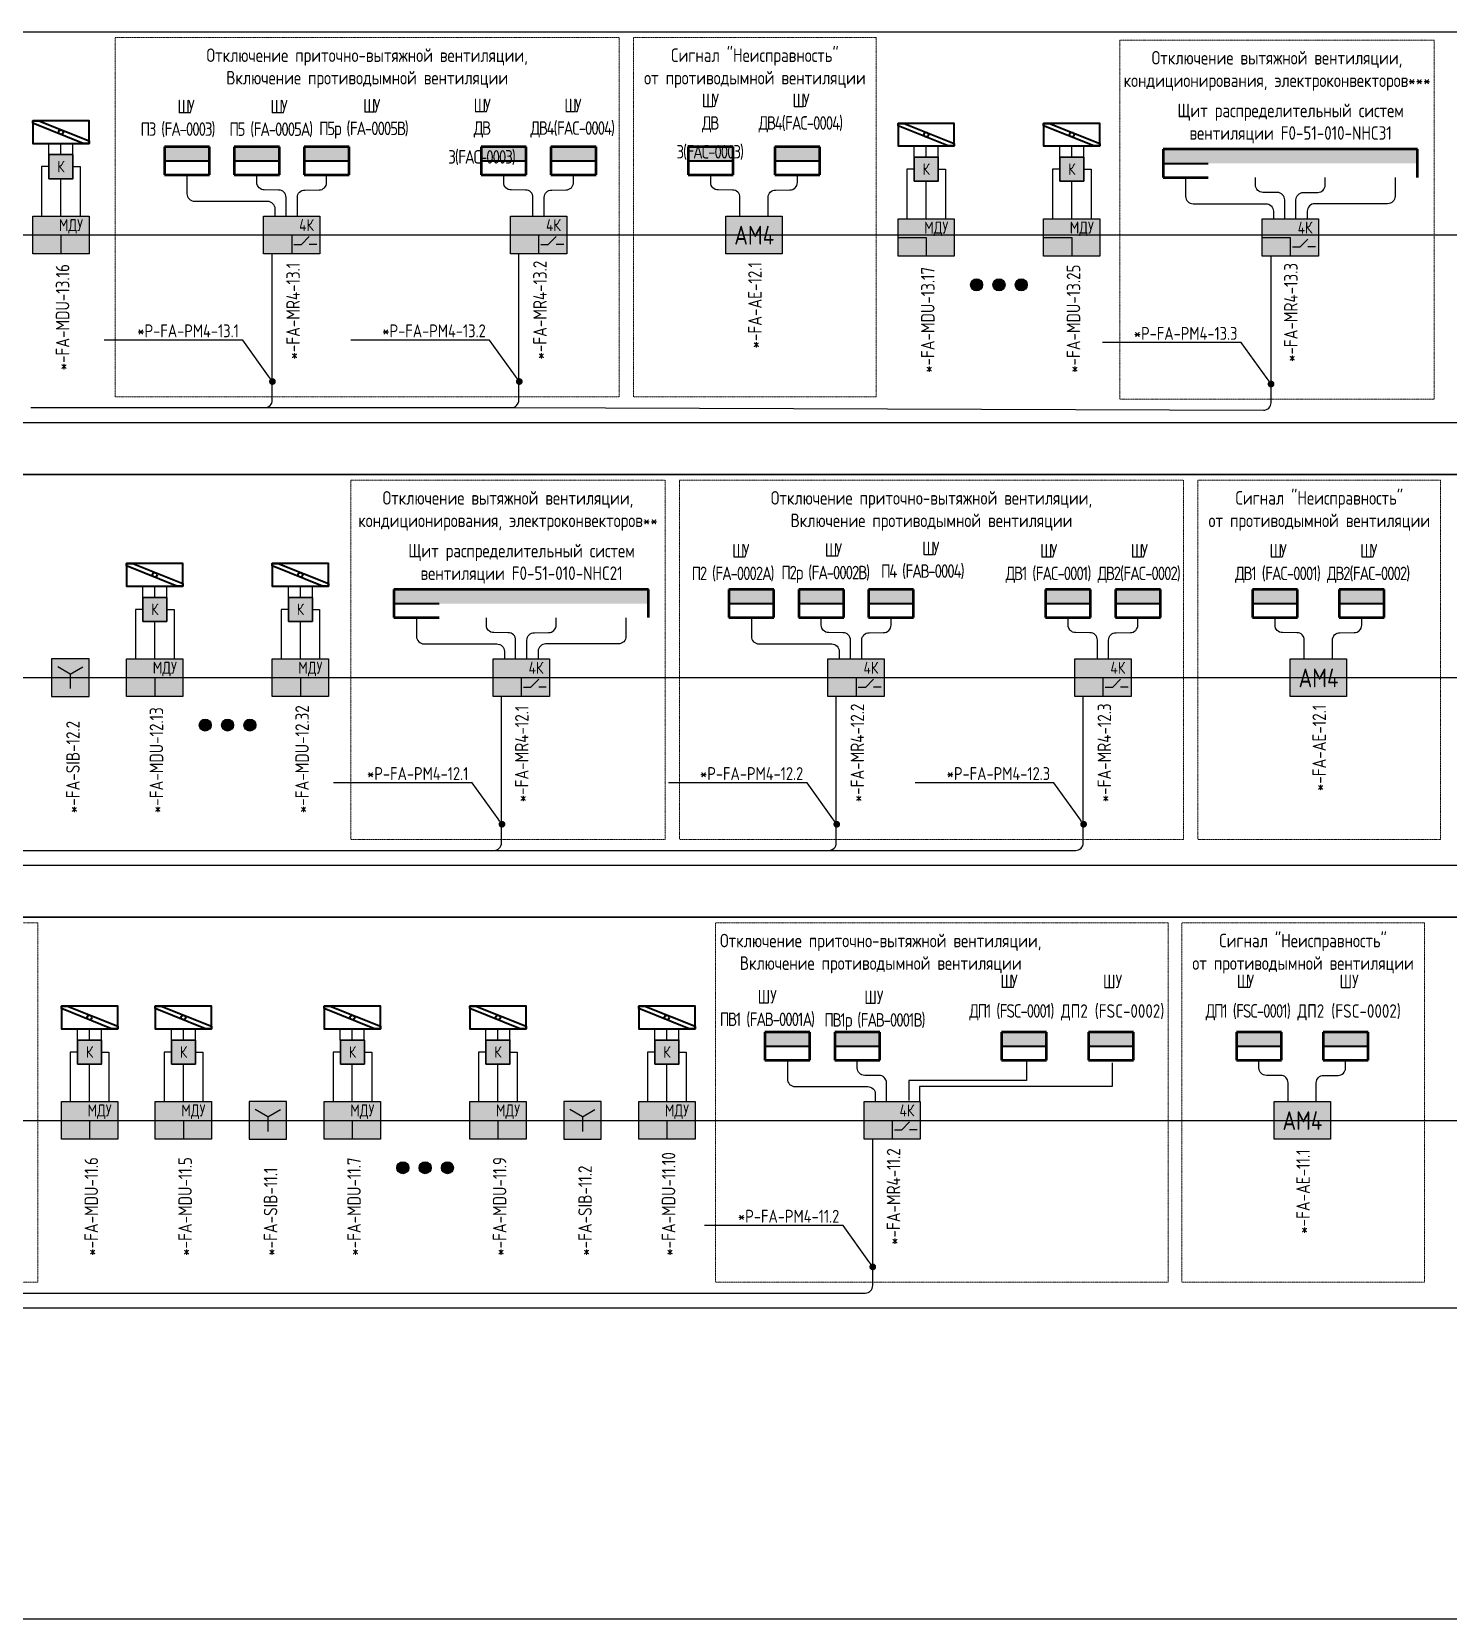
# Model space of a CAD drawing. Header units: millimetres. Extents: x 127230 to 906013, y -355313 to -209225.
# Drawn here: x 197093 to 215959, y -250620 to -229476 of the extents above; entities that cross this region are included whole.
import ezdxf
from ezdxf import colors
from ezdxf.entities.mleader import LeaderData, LeaderLine
from ezdxf.math import Vec2, Vec3

# ---------------------------------------------------------------- set-up
doc = ezdxf.new("R2010")
doc.units = ezdxf.units.MM
doc.linetypes.add('штриховая', pattern=[0.75, 0.5, -0.25])
for name, color, linetype in [('1. ОПС_оборудование', 5, 'Continuous'), ('1.1. SAI_оборудование_текст', 6, 'Continuous'), ('__Оборудование_АППЗ', 5, 'Continuous'), ('__Оборудование_АУПС', 5, 'Continuous'), ('__Оборудование_АУПТ', 5, 'Continuous')]:
    doc.layers.add(name, color=color, linetype=linetype)
for name, color, linetype, lineweight in [('GM_кабель_СПС', 6, 'Continuous', 25), ('GM_текст', 250, 'Continuous', 9), ('OVK_клапаны', 100, 'Continuous', 40), ('АО Извещатели ПС', 1, 'Continuous', 50), ('АО ПС', 1, 'Continuous', 50), ('СПДС_Размерная линия', 150, 'Continuous', 15)]:
    doc.layers.add(name, color=color, linetype=linetype, lineweight=lineweight)
doc.styles.add('GOST type A', font='gost_0.ttf', dxfattribs={"width": 1.001, "height": 2.5})
doc.styles.add('SAI', font='gost_0.ttf')
doc.styles.get("Standard").update_dxf_attribs({"font": 'gost_0.ttf'})
doc.styles.add('Гост L', font='gost_0.ttf')

# ---------------------------------------------------------------- blocks, each defined once
blk = doc.blocks.new('*U30')
at = {"true_color": 0xffffff}
h = blk.add_hatch(color=7, dxfattribs=at)
h.dxf.hatch_style = 1
h.paths.add_polyline_path([(15, 10), (15, 0), (0, 0), (0, 10)])
blk.add_hatch(color=256).paths.add_polyline_path([(0, 5), (0, 0), (7.5, 0), (7.5, 5)])
for points in [[(15, 10), (15, 0), (0, 0), (0, 10)], [(0, 5), (7.5, 5), (7.5, 0), (0, 0)]]:
    blk.add_lwpolyline(points, close=True)
at = {"insert": (6.96, 9.23), "char_height": 3.2, "attachment_point": 1}
blk.add_mtext_dynamic_manual_height_columns('МДУ', width=4.8659, gutter_width=20, heights=[0], dxfattribs=at)
at = {"layer": '1.1. SAI_оборудование_текст', "style": 'SAI', "flags": 8}
blk.add_attdef('NAME_ППКОП', (0, 11.57), '', height=4, dxfattribs=at)
blk = doc.blocks.new('*U29')
at = {"true_color": 0xffffff}
h = blk.add_hatch(color=7, dxfattribs=at)
h.dxf.hatch_style = 1
h.paths.add_polyline_path([(0, 0), (10, 0), (10, 10), (0, 10)])
at = {"ltscale": 0.0002}
blk.add_lwpolyline([(0, 0), (10, 0), (10, 10), (0, 10)], close=True, dxfattribs=at)
for points in [[(5, 5.93), (1.66, 7.86)], [(5, 5.93), (8.34, 7.86)], [(5, 5.93), (5, 2.07)]]:
    blk.add_lwpolyline(points, dxfattribs=at)
at = {"layer": '1.1. SAI_оборудование_текст', "style": 'SAI', "flags": 8}
blk.add_attdef('NAME_DR', (-1.34, 14.17), '', height=4, dxfattribs=at)
blk = doc.blocks.new('*U28')
at = {"lineweight": 35}
blk.add_lwpolyline([(-50, -250), (50, -250), (50, 0), (-50, 0)], close=True, dxfattribs=at)
blk.add_lwpolyline([(-39.2, -250), (-50, -250), (-50, -223.1), (39.2, 0), (50, 0), (50, -26.9), (-39.2, -250)], dxfattribs=at)
blk.add_circle((0, -125), 10, dxfattribs=at)
blk = doc.blocks.new('Э7_Коробка')
at = {"lineweight": 30, "true_color": 0xffffff}
h = blk.add_hatch(color=7, dxfattribs=at)
h.dxf.hatch_style = 1
h.paths.add_polyline_path([(21, 21), (421, 21), (421, 421), (21, 421)])
at = {"lineweight": 30}
blk.add_lwpolyline([(21, 21), (421, 21), (421, 421), (21, 421)], close=True, dxfattribs=at)
at = {"lineweight": 30, "insert": (221, 221), "char_height": 192, "width": 400, "attachment_point": 5, "style": 'SAI'}
blk.add_mtext('\\pxqc;К', dxfattribs=at)
at = {"lineweight": 30, "style": 'SAI'}
blk.add_attdef('ADRES', (-51, 502), '', height=200, dxfattribs=at)
blk = doc.blocks.new('*U78')
at = {"true_color": 0xffffff, "transparency": 33554687}
h = blk.add_hatch(color=7, dxfattribs=at)
h.dxf.hatch_style = 1
h.paths.add_polyline_path([(15, 10), (15, 0), (0, 0), (0, 10)])
blk.add_hatch(color=256).paths.add_polyline_path([(0, 5), (0, 0), (7.5, 0), (7.5, 5)])
for points in [[(15, 10), (15, 0), (0, 0), (0, 10)], [(0, 5), (7.5, 5), (7.5, 0), (0, 0)]]:
    blk.add_lwpolyline(points, close=True)
for points in [[(8.08, 2.5), (10.09, 2.5), (12.16, 4.57)], [(14.18, 2.5), (12.16, 2.5), (12.16, 2.5)]]:
    blk.add_lwpolyline(points)
at = {"insert": (9.48, 9.23), "char_height": 3.2, "attachment_point": 1}
blk.add_mtext_dynamic_manual_height_columns('4К', width=4.8659, gutter_width=20, heights=[0], dxfattribs=at)
at = {"layer": '1.1. SAI_оборудование_текст', "style": 'SAI', "flags": 8}
blk.add_attdef('NAME_ППКОП', (0, 11.57), '', height=4, dxfattribs=at)
blk = doc.blocks.new('A$C8a5a76a5')
at = {"layer": 'АО ПС', "color": 18, "ltscale": 30, "true_color": 0x000000}
blk.add_line((800, 0), (0, 0), dxfattribs=at)
at = {"color": 18, "true_color": 0x000000}
blk.add_wipeout([(0, 500), (800, 500), (800, 250), (0, 250)], dxfattribs=at).dxf.layer = 'АО Извещатели ПС'
at = {"layer": 'АО ПС', "ltscale": 30, "true_color": 0x000000}
h = blk.add_hatch(color=18, dxfattribs=at)
h.dxf.hatch_style = 1
h.paths.add_polyline_path([(800, 250), (0, 250), (0, 0), (800, 0)])
at = {"color": 18, "lineweight": 35, "true_color": 0x000000}
blk.add_line((0, 250), (800, 250), dxfattribs=at)
at = {"layer": 'АО ПС', "color": 18, "ltscale": 30, "true_color": 0x000000}
for p, q in [((0, 0), (0, 500)), ((0, 500), (800, 500)), ((800, 500), (800, 0))]:
    blk.add_line(p, q, dxfattribs=at)
blk = doc.blocks.new('*U36')
at = {"true_color": 0xffffff}
h = blk.add_hatch(color=7, dxfattribs=at)
h.dxf.hatch_style = 1
h.paths.add_polyline_path([(15, 0), (15, 10), (0, 10), (0, 0)])
blk.add_lwpolyline([(15, 10), (15, 0), (0, 0), (0, 10)], close=True)
at = {"insert": (2.22, 7.44), "char_height": 5, "attachment_point": 1, "style": 'SAI'}
blk.add_mtext_dynamic_manual_height_columns('АМ4', width=5, gutter_width=25, heights=[0], dxfattribs=at)
at = {"layer": '1.1. SAI_оборудование_текст', "style": 'SAI'}
blk.add_attdef('NAME_C2000-АР', (9.52, -25.21), '', height=4, dxfattribs=at)
blk = doc.blocks.new('_Dot')
at = {"color": 0, "linetype": 'ByBlock', "lineweight": -2}
blk.add_line((-0.5, 0), (-1, 0), dxfattribs=at)
at = {"color": 0, "linetype": 'ByBlock', "const_width": 0.5}
blk.add_lwpolyline([(-0.25, 0, 1), (0.25, 0, 1)], format="xyb", close=True, dxfattribs=at)

msp = doc.modelspace()

# ---------------------------------------------------------------- hatches: boundary and pattern name
h = msp.add_hatch(color=256)
h.dxf.hatch_style = 1
h.paths.add_polyline_path([(209758, -232847, 1), (209598, -232847, 1)])
h = msp.add_hatch(color=256)
h.dxf.hatch_style = 1
h.paths.add_polyline_path([(210056, -232847, 1), (209896, -232847, 1)])
h = msp.add_hatch(color=256)
h.dxf.hatch_style = 1
h.paths.add_polyline_path([(210353, -232847, 1), (210193, -232847, 1)])
h = msp.add_hatch(color=256)
h.dxf.hatch_style = 1
h.paths.add_polyline_path([(199484, -238710, 1), (199324, -238710, 1)])
h = msp.add_hatch(color=256)
h.dxf.hatch_style = 1
h.paths.add_polyline_path([(199782, -238710, 1), (199622, -238710, 1)])
h = msp.add_hatch(color=256)
h.dxf.hatch_style = 1
h.paths.add_polyline_path([(200079, -238710, 1), (199919, -238710, 1)])
h = msp.add_hatch(color=256)
h.dxf.hatch_style = 1
h.paths.add_polyline_path([(202116, -244606, 1), (201956, -244606, 1)])
h = msp.add_hatch(color=256)
h.dxf.hatch_style = 1
h.paths.add_polyline_path([(202413, -244606, 1), (202253, -244606, 1)])
h = msp.add_hatch(color=256)
h.dxf.hatch_style = 1
h.paths.add_polyline_path([(202710, -244606, 1), (202550, -244606, 1)])

# ---------------------------------------------------------------- linework, layer by layer
at = {"linetype": 'штриховая', "ltscale": 10}
for points in [[(179289, -229476), (230937, -229476), (230937, -235372), (179289, -235372)], [(179289, -235372), (230937, -235372), (230937, -241269), (179289, -241269)], [(179289, -241269), (230937, -241269), (230937, -250620), (179289, -250620)]]:
    msp.add_lwpolyline(points, close=True, dxfattribs=at)
for points in [[(197322, -231113), (197322, -230963)], [(197482, -231113), (197482, -230963)], [(197642, -231113), (197642, -230963)], [(208846, -231147), (208846, -230997)], [(209006, -231147), (209006, -230997)], [(209166, -231147), (209166, -230997)], [(210785, -231147), (210785, -230997)], [(210945, -231147), (210945, -230997)], [(211105, -231147), (211105, -230997)], [(198572, -237009), (198572, -236859)], [(198732, -237009), (198732, -236859)], [(198892, -237009), (198892, -236859)], [(200511, -237009), (200511, -236859)], [(200671, -237009), (200671, -236859)], [(200831, -237009), (200831, -236859)], [(197703, -242905), (197703, -242755)], [(197863, -242905), (197863, -242755)], [(198023, -242905), (198023, -242755)], [(198953, -242905), (198953, -242755)], [(199113, -242905), (199113, -242755)], [(199273, -242905), (199273, -242755)], [(201203, -242905), (201203, -242755)], [(201363, -242905), (201363, -242755)], [(201523, -242905), (201523, -242755)], [(203143, -242905), (203143, -242755)], [(203303, -242905), (203303, -242755)], [(203463, -242905), (203463, -242755)], [(205393, -242905), (205393, -242755)], [(205553, -242905), (205553, -242755)], [(205713, -242905), (205713, -242755)]]:
    msp.add_lwpolyline(points)
at = {"color": 1}
for points in [[(199161, -231333), (199161, -231633, 0.414214), (199261, -231733), (200231, -231733, -0.414214), (200331, -231833), (200331, -231933)], [(200481, -231933), (200481, -231684, 0.413838), (200381, -231584), (200191, -231583, -0.413838), (200091, -231483), (200091, -231383)], [(200631, -231933), (200631, -231684, -0.413838), (200731, -231584), (200921, -231583, 0.413838), (201021, -231483), (201021, -231383)], [(203769, -231933), (203769, -231684, 0.413838), (203670, -231584), (203479, -231583, -0.413838), (203379, -231483), (203379, -231383)], [(203919, -231933), (203919, -231684, -0.413838), (204019, -231584), (204210, -231583, 0.413838), (204309, -231483), (204309, -231383)], [(212461, -231367), (212461, -231667, 0.414214), (212561, -231767), (213531, -231767, -0.414214), (213631, -231867), (213631, -231967)], [(213781, -231967), (213781, -231717, 0.413838), (213682, -231617), (213491, -231617, -0.413838), (213391, -231517), (213391, -231417)], [(213931, -231967), (213931, -231717, -0.413838), (214031, -231617), (214222, -231617, 0.413838), (214321, -231517), (214321, -231417)], [(215251, -231367), (215251, -231667, -0.414214), (215151, -231767), (214181, -231767, 0.414214), (214081, -231867), (214081, -231967)], [(202218, -237229), (202218, -237529, 0.414214), (202318, -237629), (203288, -237629, -0.414214), (203388, -237729), (203388, -237829)], [(205008, -237229), (205008, -237529, -0.414214), (204908, -237629), (203938, -237629, 0.414214), (203838, -237729), (203838, -237829)], [(206678, -237229), (206678, -237529, 0.414214), (206778, -237629), (207748, -237629, -0.414214), (207848, -237729), (207848, -237829)], [(203538, -237829), (203538, -237580, 0.413838), (203438, -237480), (203248, -237479, -0.413838), (203148, -237379), (203148, -237279)], [(203688, -237829), (203688, -237580, -0.413838), (203788, -237480), (203978, -237479, 0.413838), (204078, -237379), (204078, -237279)], [(207998, -237829), (207998, -237580, 0.413838), (207898, -237480), (207707, -237479, -0.413838), (207608, -237379), (207608, -237279)], [(208148, -237829), (208148, -237580, -0.413838), (208247, -237480), (208438, -237479, 0.413838), (208538, -237379), (208538, -237279)], [(211286, -237829), (211286, -237580, 0.413838), (211186, -237480), (210996, -237479, -0.413838), (210896, -237379), (210896, -237279)], [(211436, -237829), (211436, -237580, -0.413838), (211536, -237480), (211726, -237479, 0.413838), (211826, -237379), (211826, -237279)], [(207158, -243125), (207158, -243425, 0.414214), (207258, -243525), (208228, -243525, -0.414214), (208328, -243625), (208328, -243725)], [(208478, -243725), (208478, -243476, 0.413838), (208378, -243376), (208188, -243376, -0.413838), (208088, -243276), (208088, -243175)]]:
    msp.add_lwpolyline(points, format="xyb", dxfattribs=at)
at = {"linetype": 'штриховая', "lineweight": 9, "ltscale": 5}
msp.add_lwpolyline([(192988, -241346), (197173, -241346), (197173, -246131), (192988, -246131)], close=True, dxfattribs=at)
for centre in [(209678, -232847), (209976, -232847), (210273, -232847), (199404, -238710), (199702, -238710), (199999, -238710), (202036, -244606), (202333, -244606), (202630, -244606)]:
    msp.add_circle(centre, 80)
at = {"layer": 'GM_кабель_СПС', "color": 1}
for points in [[(197322, -231273), (197225, -231273), (197225, -231933)], [(197642, -231273), (197739, -231273), (197739, -231933)], [(208846, -231307), (208749, -231307), (208749, -231967)], [(209166, -231307), (209263, -231307), (209263, -231967)], [(210785, -231307), (210688, -231307), (210688, -231967)], [(211105, -231307), (211202, -231307), (211202, -231967)], [(198572, -237169), (198475, -237169), (198475, -237829)], [(198892, -237169), (198989, -237169), (198989, -237829)], [(200511, -237169), (200414, -237169), (200414, -237829)], [(200831, -237169), (200928, -237169), (200928, -237829)], [(197703, -243065), (197606, -243065), (197606, -243725)], [(198023, -243065), (198121, -243065), (198121, -243725)], [(198953, -243065), (198856, -243065), (198856, -243725)], [(199273, -243065), (199371, -243065), (199371, -243725)], [(201203, -243065), (201106, -243065), (201106, -243725)], [(201523, -243065), (201621, -243065), (201621, -243725)], [(203143, -243065), (203045, -243065), (203045, -243725)], [(203463, -243065), (203560, -243065), (203560, -243725)], [(205393, -243065), (205295, -243065), (205295, -243725)], [(205713, -243065), (205810, -243065), (205810, -243725)]]:
    msp.add_lwpolyline(points, dxfattribs=at)
at = {"layer": 'GM_кабель_СПС', "color": 34}
for points in [[(197482, -231933), (197482, -231433)], [(209006, -231967), (209006, -231467)], [(210945, -231967), (210945, -231467)], [(198732, -237829), (198732, -237329)], [(200671, -237829), (200671, -237329)], [(197863, -243725), (197863, -243225)], [(199113, -243725), (199113, -243225)], [(201363, -243725), (201363, -243225)], [(203303, -243725), (203303, -243225)], [(205553, -243725), (205553, -243225)]]:
    msp.add_lwpolyline(points, dxfattribs=at)
at = {"layer": 'GM_кабель_СПС'}
for points in [[(186728, -244373), (186728, -232383, -0.414214), (186928, -232183), (219550, -232183, -0.414214), (219750, -232383), (219750, -234483, -0.414214), (219550, -234683), (187415, -234683, 0.198912), (187274, -234742), (186728, -235287)], [(186978, -244373), (186978, -238279, -0.414214), (187178, -238079), (219685, -238079, -0.414214), (219885, -238279), (219885, -240379, -0.414214), (219685, -240579), (187415, -240579, 0.198912), (187274, -240638), (186978, -240934)]]:
    msp.add_lwpolyline(points, format="xyb", dxfattribs=at)
at = {"layer": 'GM_кабель_СПС', "color": 34}
for points in [[(197080, -234483), (200197, -234483, 0.414214), (200297, -234383), (200297, -232433)], [(200195, -234483), (203481, -234483, 0.414214), (203581, -234383), (203581, -232433)], [(203481, -234483), (213499, -234517, 0.414214), (213599, -234417), (213599, -232467)], [(201352, -240379), (203250, -240379, 0.414214), (203350, -240279), (203350, -238329)], [(203250, -240379), (207709, -240379, 0.414214), (207809, -240279), (207809, -238329)], [(207709, -240379), (210998, -240379, 0.414214), (211098, -240279), (211098, -238329)], [(189103, -239629), (189103, -240279, 0.414214), (189203, -240379), (201352, -240379)], [(204345, -246275), (208195, -246275, 0.414214), (208295, -246175), (208295, -244225)], [(189103, -245525), (189103, -246175, 0.414214), (189203, -246275), (207308, -246275)]]:
    msp.add_lwpolyline(points, format="xyb", dxfattribs=at)
at = {"layer": 'GM_кабель_СПС'}
msp.add_lwpolyline([(229083, -243975, -0.414214), (229283, -244175), (229283, -246275, -0.414214), (229083, -246475), (188178, -246475, -0.414214), (187978, -246275), (187978, -244823, 0.414214), (187778, -244623), (187228, -244623), (187778, -244623, 0.414214), (187978, -244423), (187978, -244175, -0.414214), (188178, -243975)], format="xyb", close=True, dxfattribs=at)
at = {"layer": 'АО ПС', "color": 18, "ltscale": 30, "true_color": 0x000000}
for p, q in [((215551, -231042), (212161, -231042)), ((205308, -236904), (201918, -236904))]:
    msp.add_line(p, q, dxfattribs=at)

# ---------------------------------------------------------------- block references
at = {"layer": '1. ОПС_оборудование', "xscale": 0.8, "yscale": 0.8, "zscale": 0.8}
for p in [(197305, -231450), (208829, -231483), (210768, -231483), (198555, -237346), (200494, -237346), (197687, -243242), (198937, -243242), (201187, -243242), (203126, -243242), (205376, -243242)]:
    msp.add_blockref('Э7_Коробка', p, dxfattribs=at)
at = {"layer": '__Оборудование_АППЗ'}
ref = msp.add_blockref('*U36', (206339, -232433), dxfattribs=dict(at, xscale=50, yscale=50, zscale=50))
ref.add_attrib('NAME_C2000-АР', '*-FA-AE-12.1', (206815, -233694), dxfattribs={"layer": '1.1. SAI_оборудование_текст', "color": 0, "height": 180, "rotation": 90, "style": 'SAI'})
ref = msp.add_blockref('*U36', (213855, -238329), dxfattribs=dict(at, xscale=50, yscale=50, zscale=50))
ref.add_attrib('NAME_C2000-АР', '*-FA-AE-12.1', (214331, -239590), dxfattribs={"layer": '1.1. SAI_оборудование_текст', "color": 0, "height": 180, "rotation": 90, "style": 'SAI'})
ref = msp.add_blockref('*U36', (213640, -244225), dxfattribs=dict(at, xscale=50, yscale=50, zscale=50))
ref.add_attrib('NAME_C2000-АР', '*-FA-AE-11.1', (214116, -245486), dxfattribs={"layer": '1.1. SAI_оборудование_текст', "color": 0, "height": 180, "rotation": 90, "style": 'SAI'})
at = {"layer": '__Оборудование_АУПС'}
ref = msp.add_blockref('*U29', (197357, -238329), dxfattribs=dict(at, xscale=50, yscale=50, zscale=50))
ref.add_attrib('NAME_DR', '*-FA-SIB-12.2', (197732, -239883), dxfattribs={"layer": '0', "height": 180, "rotation": 90, "style": 'SAI', "flags": 8})
ref = msp.add_blockref('*U29', (199988, -244225), dxfattribs=dict(at, xscale=50, yscale=50, zscale=50))
ref.add_attrib('NAME_DR', '*-FA-SIB-11.1', (200364, -245779), dxfattribs={"layer": '0', "height": 180, "rotation": 90, "style": 'SAI', "flags": 8})
ref = msp.add_blockref('*U29', (204178, -244225), dxfattribs=dict(at, xscale=50, yscale=50, zscale=50))
ref.add_attrib('NAME_DR', '*-FA-SIB-11.2', (204553, -245779), dxfattribs={"layer": '0', "height": 180, "rotation": 90, "style": 'SAI', "flags": 8})
at = {"layer": '__Оборудование_АУПТ'}
ref = msp.add_blockref('*U30', (197107, -232433), dxfattribs=dict(at, xscale=50, yscale=50, zscale=50))
ref.add_attrib('NAME_ППКОП', '*-FA-MDU-13.16', (197594, -233986), dxfattribs={"layer": '1.1. SAI_оборудование_текст', "color": 0, "height": 180, "rotation": 90, "style": 'SAI', "flags": 8})
ref = msp.add_blockref('*U78', (200181, -232433), dxfattribs=dict(at, xscale=50, yscale=50, zscale=50))
ref.add_attrib('NAME_ППКОП', ' *-FA-MR4-13.1', (200664, -233934), dxfattribs={"layer": '1.1. SAI_оборудование_текст', "color": 0, "height": 180, "rotation": 90, "style": 'SAI'})
ref = msp.add_blockref('*U78', (203469, -232433), dxfattribs=dict(at, xscale=50, yscale=50, zscale=50))
ref.add_attrib('NAME_ППКОП', ' *-FA-MR4-13.2', (203952, -233934), dxfattribs={"layer": '1.1. SAI_оборудование_текст', "color": 0, "height": 180, "rotation": 90, "style": 'SAI'})
ref = msp.add_blockref('*U30', (208631, -232467), dxfattribs=dict(at, xscale=50, yscale=50, zscale=50))
ref.add_attrib('NAME_ППКОП', '*-FA-MDU-13.17', (209118, -234020), dxfattribs={"layer": '1.1. SAI_оборудование_текст', "color": 0, "height": 180, "rotation": 90, "style": 'SAI', "flags": 8})
ref = msp.add_blockref('*U30', (210570, -232467), dxfattribs=dict(at, xscale=50, yscale=50, zscale=50))
ref.add_attrib('NAME_ППКОП', '*-FA-MDU-13.25', (211058, -234020), dxfattribs={"layer": '1.1. SAI_оборудование_текст', "color": 0, "height": 180, "rotation": 90, "style": 'SAI', "flags": 8})
ref = msp.add_blockref('*U78', (213481, -232467), dxfattribs=dict(at, xscale=50, yscale=50, zscale=50))
ref.add_attrib('NAME_ППКОП', ' *-FA-MR4-13.3', (213953, -233967), dxfattribs={"layer": '1.1. SAI_оборудование_текст', "color": 0, "height": 180, "rotation": 90, "style": 'SAI'})
ref = msp.add_blockref('*U30', (198357, -238329), dxfattribs=dict(at, xscale=50, yscale=50, zscale=50))
ref.add_attrib('NAME_ППКОП', '*-FA-MDU-12.13', (198844, -239883), dxfattribs={"layer": '1.1. SAI_оборудование_текст', "color": 0, "height": 180, "rotation": 90, "style": 'SAI', "flags": 8})
ref = msp.add_blockref('*U30', (200296, -238329), dxfattribs=dict(at, xscale=50, yscale=50, zscale=50))
ref.add_attrib('NAME_ППКОП', '*-FA-MDU-12.32', (200784, -239883), dxfattribs={"layer": '1.1. SAI_оборудование_текст', "color": 0, "height": 180, "rotation": 90, "style": 'SAI', "flags": 8})
ref = msp.add_blockref('*U78', (203238, -238329), dxfattribs=dict(at, xscale=50, yscale=50, zscale=50))
ref.add_attrib('NAME_ППКОП', ' *-FA-MR4-12.1', (203710, -239830), dxfattribs={"layer": '1.1. SAI_оборудование_текст', "color": 0, "height": 180, "rotation": 90, "style": 'SAI'})
ref = msp.add_blockref('*U78', (207698, -238329), dxfattribs=dict(at, xscale=50, yscale=50, zscale=50))
ref.add_attrib('NAME_ППКОП', ' *-FA-MR4-12.2', (208180, -239830), dxfattribs={"layer": '1.1. SAI_оборудование_текст', "color": 0, "height": 180, "rotation": 90, "style": 'SAI'})
ref = msp.add_blockref('*U78', (210986, -238329), dxfattribs=dict(at, xscale=50, yscale=50, zscale=50))
ref.add_attrib('NAME_ППКОП', ' *-FA-MR4-12.3', (211469, -239830), dxfattribs={"layer": '1.1. SAI_оборудование_текст', "color": 0, "height": 180, "rotation": 90, "style": 'SAI'})
ref = msp.add_blockref('*U30', (197488, -244225), dxfattribs=dict(at, xscale=50, yscale=50, zscale=50))
ref.add_attrib('NAME_ППКОП', '*-FA-MDU-11.6', (197976, -245779), dxfattribs={"layer": '1.1. SAI_оборудование_текст', "color": 0, "height": 180, "rotation": 90, "style": 'SAI', "flags": 8})
ref = msp.add_blockref('*U30', (198738, -244225), dxfattribs=dict(at, xscale=50, yscale=50, zscale=50))
ref.add_attrib('NAME_ППКОП', '*-FA-MDU-11.5', (199226, -245779), dxfattribs={"layer": '1.1. SAI_оборудование_текст', "color": 0, "height": 180, "rotation": 90, "style": 'SAI', "flags": 8})
ref = msp.add_blockref('*U30', (200988, -244225), dxfattribs=dict(at, xscale=50, yscale=50, zscale=50))
ref.add_attrib('NAME_ППКОП', '*-FA-MDU-11.7', (201476, -245779), dxfattribs={"layer": '1.1. SAI_оборудование_текст', "color": 0, "height": 180, "rotation": 90, "style": 'SAI', "flags": 8})
ref = msp.add_blockref('*U30', (202928, -244225), dxfattribs=dict(at, xscale=50, yscale=50, zscale=50))
ref.add_attrib('NAME_ППКОП', '*-FA-MDU-11.9', (203415, -245779), dxfattribs={"layer": '1.1. SAI_оборудование_текст', "color": 0, "height": 180, "rotation": 90, "style": 'SAI', "flags": 8})
ref = msp.add_blockref('*U30', (205178, -244225), dxfattribs=dict(at, xscale=50, yscale=50, zscale=50))
ref.add_attrib('NAME_ППКОП', '*-FA-MDU-11.10', (205665, -245779), dxfattribs={"layer": '1.1. SAI_оборудование_текст', "color": 0, "height": 180, "rotation": 90, "style": 'SAI', "flags": 8})
ref = msp.add_blockref('*U78', (208178, -244225), dxfattribs=dict(at, xscale=50, yscale=50, zscale=50))
ref.add_attrib('NAME_ППКОП', ' *-FA-MR4-11.2', (208661, -245726), dxfattribs={"layer": '1.1. SAI_оборудование_текст', "color": 0, "height": 180, "rotation": 90, "style": 'SAI'})
at = {"layer": 'OVK_клапаны', "xscale": 3, "yscale": 3, "zscale": 3, "rotation": 270}
for p in [(197857, -230813), (209381, -230847), (211320, -230847), (199107, -236709), (201046, -236709), (198238, -242605), (199488, -242605), (201738, -242605), (203678, -242605), (205928, -242605)]:
    msp.add_blockref('*U28', p, dxfattribs=at)

# ---------------------------------------------------------------- texts
at = {"layer": 'GM_текст', "ltscale": 100, "char_height": 180, "style": 'GOST type A'}
for s, insert, width, attachment_point in [('\\pxqc;Отключение приточно-вытяжной вентиляции, \\PВключение противодымной вентиляции', (201561, -229963), 6715.45, 5), ('\\pxqc;Сигнал "Неисправность" \\Pот противодымной вентиляции', (206725, -229963), 3232.57, 5), ('\\pxqc;Отключение вытяжной вентиляции, кондиционирования, электроконвекторов***', (213679, -229997), 4185.43, 5), ('{\\T0.85;        ШУ \\P\\pxr4.25833,b0.25,sm1.07917,qc;П3 (FA-0003)}', (198405, -230383), 2030.97, 1), ('{\\T0.85;        ШУ \\P\\pxr4.25833,b0.25,sm1.07917,qc;П5 (FA-0005A)}', (199644, -230384), 2037.47, 1), ('{\\T0.85;        ШУ \\P\\pxr4.25833,b0.25,sm1.07917,qc;П5р (FA-0005В)}', (200878, -230373), 2037.47, 1), ('\\pxqc;{\\T0.8;ШУ \\P\\pb0.25,sm1.27917;ДВ4(FAC-0004)}', (203737, -230369), 1115.58, 1), ('\\pxqc;{\\T0.8;ШУ \\P\\pb0.25,sm1.27917;ДВ4(FAC-0004)}', (206775, -230301), 1115.58, 1), ('\\pxqc;Щит распределительный систем вентиляции F0-51-010-NHC31', (213860, -230699), 3382.31, 5), ('\\pxqc;Отключение вытяжной вентиляции, кондиционирования, электроконвекторов**', (203436, -235859), 4185.43, 5), ('\\pxqc;Отключение приточно-вытяжной вентиляции, \\PВключение противодымной вентиляции', (209077, -235859), 6715.45, 5), ('\\pxqc;Сигнал "Неисправность" \\Pот противодымной вентиляции', (214242, -235859), 3232.57, 5), ('\\pxqc;Щит распределительный систем вентиляции F0-51-010-NHC21', (203617, -236562), 3382.31, 5), ('{\\T0.85;        ШУ \\P\\pxr4.25833,b0.25,sm1.07917,qc;П2 (FA-0002A)}', (205794, -236300), 2037.47, 1), ('{\\T0.85;        ШУ \\P\\pxr4.25833,b0.25,sm1.07917,qc;П4 (FAВ-0004)}', (208325, -236269), 2030.97, 1), ('\\pxqc;Сигнал "Неисправность" \\Pот противодымной вентиляции', (214026, -241755), 3232.57, 5), ('\\pxqc;Отключение приточно-вытяжной вентиляции, \\PВключение противодымной вентиляции', (208401, -241755), 4403.11, 5), ('\\pxb0.25,sm1.3125,qc;{\\T0.85;ШУ\\P ДП1 (FSC-0001)}', (209472, -242034), 1263.1, 1), ('\\pxb0.25,sm1.3125,qc;ШУ \\PДП2 (FSC-0002)', (210698, -242035), 1581.78, 1), ('\\pxb0.25,sm1.3125,qc;{\\T0.85;ШУ\\P ДП1 (FSC-0001)}', (212621, -242034), 1263.1, 1), ('\\pxb0.25,sm1.3125,qc;ШУ \\PДП2 (FSC-0002)', (213848, -242035), 1581.78, 1)]:
    msp.add_mtext(s, dxfattribs=dict(at, insert=insert, width=width, attachment_point=attachment_point))

# ---------------------------------------------------------------- leaders
at = {"layer": 'GM_текст'}
ml = msp.add_multileader_mtext('Standard', dxfattribs=at)
ml.set_content('*{\\H0.95833x;P-FA-PM4-13.1}', color=256, style='Гост L')
ml.set_leader_properties()
ml.set_arrow_properties(name='DOT')
ml.build(insert=Vec2(0, 0))
ml.multileader.update_dxf_attribs({"has_text_frame": 1, "text_left_attachment_type": 6, "text_right_attachment_type": 6, "dogleg_length": 0.36, "arrow_head_size": 90})
ctx = ml.context
ctx.base_point, ctx.char_height, ctx.arrow_head_size, ctx.landing_gap_size, ctx.plane_origin = Vec3(198456, -233582), 180, 90, 50, Vec3(194540, -230164)
ctx.left_attachment, ctx.right_attachment, ctx.text_align_type = 6, 6, 2
notes = []
notes.append((ctx, [(1, (1, 1, 0), (199903, -233582), (-1, 0), 0.36, [(1, [(200299, -234135)], 0, [])])]))
ctx.mtext.insert, ctx.mtext.width, ctx.mtext.defined_height, ctx.mtext.alignment, ctx.mtext.flow_direction = Vec3(199852, -233366), 2063.07, 100, 3, 5
ml = msp.add_multileader_mtext('Standard', dxfattribs=at)
ml.set_content('*{\\H0.95833x;P-FA-PM4-13.2}', color=256, style='Гост L')
ml.set_leader_properties()
ml.set_arrow_properties(name='DOT')
ml.build(insert=Vec2(0, 0))
ml.multileader.update_dxf_attribs({"has_text_frame": 1, "text_left_attachment_type": 6, "text_right_attachment_type": 6, "dogleg_length": 0.36, "arrow_head_size": 90})
ctx = ml.context
ctx.base_point, ctx.char_height, ctx.arrow_head_size, ctx.landing_gap_size, ctx.plane_origin = Vec3(201706, -233582), 180, 90, 50, Vec3(197828, -230164)
ctx.left_attachment, ctx.right_attachment, ctx.text_align_type = 6, 6, 2
notes.append((ctx, [(1, (1, 1, 0), (203191, -233582), (-1, 0), 0.36, [(1, [(203587, -234135)], 0, [])])]))
ctx.mtext.insert, ctx.mtext.width, ctx.mtext.defined_height, ctx.mtext.alignment, ctx.mtext.flow_direction = Vec3(203140, -233366), 2063.07, 100, 3, 5
ml = msp.add_multileader_mtext('Standard', dxfattribs=at)
ml.set_content('*{\\H0.95833x;P-FA-PM4-13.3}', color=256, style='Гост L')
ml.set_leader_properties()
ml.set_arrow_properties(name='DOT')
ml.build(insert=Vec2(0, 0))
ml.multileader.update_dxf_attribs({"has_text_frame": 1, "text_left_attachment_type": 6, "text_right_attachment_type": 6, "dogleg_length": 0.36, "arrow_head_size": 90})
ctx = ml.context
ctx.base_point, ctx.char_height, ctx.arrow_head_size, ctx.landing_gap_size, ctx.plane_origin = Vec3(211731, -233616), 180, 90, 50, Vec3(207840, -230197)
ctx.left_attachment, ctx.right_attachment, ctx.text_align_type = 6, 6, 2
notes.append((ctx, [(1, (1, 1, 0), (213203, -233616), (-1, 0), 0.36, [(1, [(213599, -234168)], 0, [])])]))
ctx.mtext.insert, ctx.mtext.width, ctx.mtext.defined_height, ctx.mtext.alignment, ctx.mtext.flow_direction = Vec3(213152, -233400), 2063.07, 100, 3, 5
ml = msp.add_multileader_mtext('Standard', dxfattribs=at)
ml.set_content('*{\\H0.95833x;P-FA-PM4-12.1}', color=256, style='Гост L')
ml.set_leader_properties()
ml.set_arrow_properties(name='DOT')
ml.build(insert=Vec2(0, 0))
ml.multileader.update_dxf_attribs({"has_text_frame": 1, "text_left_attachment_type": 6, "text_right_attachment_type": 6, "dogleg_length": 0.36, "arrow_head_size": 90})
ctx = ml.context
ctx.base_point, ctx.char_height, ctx.arrow_head_size, ctx.landing_gap_size, ctx.plane_origin = Vec3(201501, -239479), 180, 90, 50, Vec3(197597, -236060)
ctx.left_attachment, ctx.right_attachment, ctx.text_align_type = 6, 6, 2
notes.append((ctx, [(1, (1, 1, 0), (202960, -239479), (-1, 0), 0.36, [(1, [(203356, -240031)], 0, [])])]))
ctx.mtext.insert, ctx.mtext.width, ctx.mtext.defined_height, ctx.mtext.alignment, ctx.mtext.flow_direction = Vec3(202909, -239263), 2063.07, 100, 3, 5
ml = msp.add_multileader_mtext('Standard', dxfattribs=at)
ml.set_content('*{\\H0.95833x;P-FA-PM4-12.2}', color=256, style='Гост L')
ml.set_leader_properties()
ml.set_arrow_properties(name='DOT')
ml.build(insert=Vec2(0, 0))
ml.multileader.update_dxf_attribs({"has_text_frame": 1, "text_left_attachment_type": 6, "text_right_attachment_type": 6, "dogleg_length": 0.36, "arrow_head_size": 90})
ctx = ml.context
ctx.base_point, ctx.char_height, ctx.arrow_head_size, ctx.landing_gap_size, ctx.plane_origin = Vec3(205922, -239479), 180, 90, 50, Vec3(202056, -236060)
ctx.left_attachment, ctx.right_attachment, ctx.text_align_type = 6, 6, 2
notes.append((ctx, [(1, (1, 1, 0), (207419, -239479), (-1, 0), 0.36, [(1, [(207815, -240031)], 0, [])])]))
ctx.mtext.insert, ctx.mtext.width, ctx.mtext.defined_height, ctx.mtext.alignment, ctx.mtext.flow_direction = Vec3(207369, -239263), 2063.07, 100, 3, 5
ml = msp.add_multileader_mtext('Standard', dxfattribs=at)
ml.set_content('*{\\H0.95833x;P-FA-PM4-12.3}', color=256, style='Гост L')
ml.set_leader_properties()
ml.set_arrow_properties(name='DOT')
ml.build(insert=Vec2(0, 0))
ml.multileader.update_dxf_attribs({"has_text_frame": 1, "text_left_attachment_type": 6, "text_right_attachment_type": 6, "dogleg_length": 0.36, "arrow_head_size": 90})
ctx = ml.context
ctx.base_point, ctx.char_height, ctx.arrow_head_size, ctx.landing_gap_size, ctx.plane_origin = Vec3(209223, -239479), 180, 90, 50, Vec3(205344, -236060)
ctx.left_attachment, ctx.right_attachment, ctx.text_align_type = 6, 6, 2
notes.append((ctx, [(1, (1, 1, 0), (210707, -239479), (-1, 0), 0.36, [(1, [(211103, -240031)], 0, [])])]))
ctx.mtext.insert, ctx.mtext.width, ctx.mtext.defined_height, ctx.mtext.alignment, ctx.mtext.flow_direction = Vec3(210657, -239263), 2063.07, 100, 3, 5
ml = msp.add_multileader_mtext('Standard', dxfattribs=at)
ml.set_content('*{\\H0.95833x;P-FA-PM4-11.2}', color=256, style='Гост L')
ml.set_leader_properties()
ml.set_arrow_properties(name='DOT')
ml.build(insert=Vec2(0, 0))
ml.multileader.update_dxf_attribs({"has_text_frame": 1, "text_left_attachment_type": 6, "text_right_attachment_type": 6, "dogleg_length": 0.36, "arrow_head_size": 90})
ctx = ml.context
ctx.base_point, ctx.char_height, ctx.arrow_head_size, ctx.landing_gap_size, ctx.plane_origin = Vec3(206439, -245375), 180, 90, 50, Vec3(202536, -241956)
ctx.left_attachment, ctx.right_attachment, ctx.text_align_type = 6, 6, 2
notes.append((ctx, [(1, (1, 1, 0), (207899, -245375), (-1, 0), 0.36, [(1, [(208295, -245927)], 0, [])])]))
ctx.mtext.insert, ctx.mtext.width, ctx.mtext.defined_height, ctx.mtext.alignment, ctx.mtext.flow_direction = Vec3(207849, -245159), 2063.07, 100, 3, 5
for ctx, leaders in notes:
    for number, flags, end, landing, length, lines in leaders:
        leader = LeaderData()
        leader.index, (leader.has_last_leader_line, leader.has_dogleg_vector, leader.attachment_direction) = number, flags
        leader.last_leader_point, leader.dogleg_vector, leader.dogleg_length = Vec3(end), Vec3(landing), length
        for number, points, colour, breaks in lines:
            line = LeaderLine()
            line.index, line.vertices, line.color, line.breaks = number, Vec3.list(points), colors.encode_raw_color(colour), breaks
            leader.lines.append(line)
        ctx.leaders.append(leader)

# ---------------------------------------------------------------- next in the draw order: block references
at = {"layer": 'СПДС_Размерная линия', "color": 18, "true_color": 0x000000, "xscale": -0.75, "yscale": 0.75, "zscale": 0.75, "rotation": 180}
for p in [(198861, -231008), (199791, -231008), (200721, -231008), (205836, -231008), (206991, -231008), (206378, -236904), (207308, -236904), (208238, -236904), (213352, -236904), (214507, -236904), (206858, -242800), (207788, -242800), (210008, -242800), (211169, -242800), (213137, -242800), (214292, -242800)]:
    msp.add_blockref('A$C8a5a76a5', p, dxfattribs=at)

# ---------------------------------------------------------------- next in the draw order: wipeouts: each hides what was drawn before it
at = {"color": 18, "true_color": 0x000000}
for points in [[(212161, -231417), (215551, -231417), (215551, -231229), (212161, -231229)], [(201918, -237279), (205308, -237279), (205308, -237092), (201918, -237092)]]:
    msp.add_wipeout(points, dxfattribs=at).dxf.layer = 'АО Извещатели ПС'

# ---------------------------------------------------------------- next in the draw order: hatches: boundary and pattern name
at = {"layer": 'АО ПС', "ltscale": 30, "true_color": 0x000000}
h = msp.add_hatch(color=18, dxfattribs=at)
h.dxf.hatch_style = 1
h.paths.add_polyline_path([(215551, -231229), (212161, -231229), (212161, -231042), (215551, -231042)])
h = msp.add_hatch(color=18, dxfattribs=at)
h.dxf.hatch_style = 1
h.paths.add_polyline_path([(205308, -237092), (201918, -237092), (201918, -236904), (205308, -236904)])

# ---------------------------------------------------------------- next in the draw order: linework, layer by layer
at = {"color": 18, "lineweight": 35, "true_color": 0x000000}
for p, q in [((212161, -231229), (212761, -231229)), ((201918, -237092), (202518, -237092))]:
    msp.add_line(p, q, dxfattribs=at)
at = {"linetype": 'штриховая', "lineweight": 9, "ltscale": 5}
for points in [[(198203, -229554), (204918, -229554), (204918, -234339), (198203, -234339)], [(205109, -229554), (208342, -229554), (208342, -234339), (205109, -234339)], [(211586, -229587), (215772, -229587), (215772, -234372), (211586, -234372)], [(201343, -235450), (205529, -235450), (205529, -240235), (201343, -240235)], [(205719, -235450), (212435, -235450), (212435, -240235), (205719, -240235)], [(212625, -235450), (215858, -235450), (215858, -240235), (212625, -240235)], [(206199, -241346), (212228, -241346), (212228, -246131), (206199, -246131)], [(212410, -241346), (215643, -241346), (215643, -246131), (212410, -246131)]]:
    msp.add_lwpolyline(points, close=True, dxfattribs=at)
at = {"color": 1}
for points in [[(206526, -231933), (206526, -231684, 0.413838), (206426, -231584), (206236, -231583, -0.413838), (206136, -231483), (206136, -231383)], [(206901, -231933), (206901, -231684, -0.413838), (207001, -231584), (207191, -231583, 0.413838), (207291, -231483), (207291, -231383)], [(214042, -237829), (214042, -237580, 0.413838), (213943, -237480), (213752, -237479, -0.413838), (213652, -237379), (213652, -237279)], [(214417, -237829), (214417, -237580, -0.413838), (214517, -237480), (214708, -237479, 0.413838), (214807, -237379), (214807, -237279)], [(213827, -243725), (213827, -243476, 0.413838), (213727, -243376), (213537, -243376, -0.413838), (213437, -243276), (213437, -243175)], [(214202, -243725), (214202, -243476, -0.413838), (214302, -243376), (214492, -243376, 0.413838), (214592, -243276), (214592, -243175)]]:
    msp.add_lwpolyline(points, format="xyb", dxfattribs=at)
for points in [[(210341, -243192), (210341, -243446), (208775, -243446), (208775, -243710)], [(211483, -243210), (211483, -243525), (208915, -243525), (208915, -243722)]]:
    msp.add_lwpolyline(points, dxfattribs=at)
at = {"layer": 'АО ПС', "color": 18, "ltscale": 30, "true_color": 0x000000}
for p, q in [((212161, -231042), (212161, -231417)), ((215551, -231417), (215551, -231042)), ((212161, -231417), (212761, -231417)), ((201918, -236904), (201918, -237279)), ((205308, -237279), (205308, -236904)), ((201918, -237279), (202518, -237279))]:
    msp.add_line(p, q, dxfattribs=at)

# ---------------------------------------------------------------- next in the draw order: texts
at = {"layer": 'GM_текст', "ltscale": 100, "char_height": 180, "attachment_point": 1, "style": 'GOST type A'}
for s, insert, width in [('\\pxqc;{\\T0.8;ШУ \\P\\pb0.25,sm1.27917;ДВ 3(FAC-0003)}', (205568, -230301), 1115.58), ('{\\T0.85;        ШУ \\P\\pxr4.25833,b0.25,sm1.07917,qc;П2р (FA-0002В)}', (207028, -236289), 2037.47), ('\\pxqc;{\\T0.8;ШУ \\P\\pb0.25,sm1.27917;ДВ1 (FAC-0001)}', (213130, -236300), 1115.58), ('\\pxqc;{\\T0.8;ШУ \\P\\pb0.25,sm1.27917;ДВ2(FAC-0002)}', (214337, -236300), 1115.58), ('\\pxqc;ШУ \\P\\pq*;{\\T0.8;ПВ1 (FAB-0001A)}', (206257, -242239), 1263.37), ('\\pxqc;ШУ \\P\\pq*;{\\T0.8;ПВ1р (FAB-0001B)}\\P\\pb0.25,qc; ', (207649, -242247), 1321.5)]:
    msp.add_mtext(s, dxfattribs=dict(at, insert=insert, width=width))

# ---------------------------------------------------------------- next in the draw order: block references
at = {"layer": 'СПДС_Размерная линия', "color": 18, "true_color": 0x000000, "xscale": -0.75, "yscale": 0.75, "zscale": 0.75, "rotation": 180}
for p in [(203079, -231008), (204009, -231008), (210596, -236904), (211526, -236904)]:
    msp.add_blockref('A$C8a5a76a5', p, dxfattribs=at)

# ---------------------------------------------------------------- next in the draw order: texts
at = {"layer": 'GM_текст', "ltscale": 100, "char_height": 180, "width": 1115.58, "attachment_point": 1, "style": 'GOST type A'}
for s, insert in [('\\pxqc;{\\T0.8;ШУ \\P\\pb0.25,sm1.27917;ДВ 3(FAC-0003)}', (202529, -230369)), ('\\pxqc;{\\T0.8;ШУ \\P\\pb0.25,sm1.27917;ДВ1 (FAC-0001)}', (210074, -236300)), ('\\pxqc;{\\T0.8;ШУ \\P\\pb0.25,sm1.27917;ДВ2(FAC-0002)}', (211281, -236300))]:
    msp.add_mtext(s, dxfattribs=dict(at, insert=insert))

doc.saveas('drawing.dxf')
